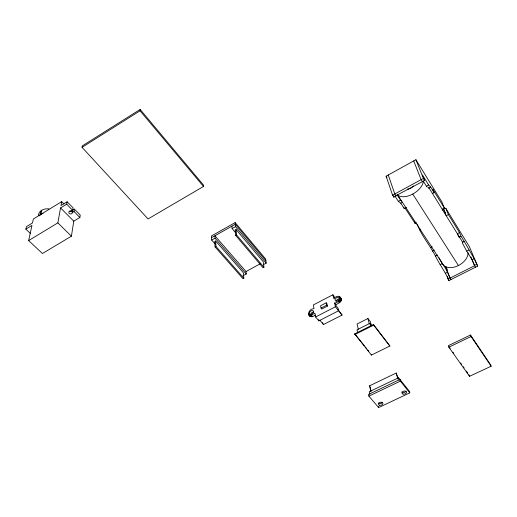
<?xml version="1.0" encoding="UTF-8"?>
<svg xmlns="http://www.w3.org/2000/svg" width="517" height="517" viewBox="0 0 517 517"><rect width="100%" height="100%" fill="white"/><g stroke="black" fill="none" stroke-linecap="round" stroke-linejoin="round"><path stroke-width="0.78" d="M203.491 186.456L140.055 110.806L140.146 109.442L82.274 145.917L82.041 147.332L148.049 218.943L203.491 186.456L203.427 185.015L140.146 109.442M319.868 320.204L323.487 324.54L342.054 315.06L335.397 306.775L334.641 303.052C342.422 301.973 341.498 291.885 333.652 298.406L332.883 294.78L313.347 304.927L314.019 308.578C305.702 309.541 307.789 320.837 315.396 315.06M308.765 314.814L310.627 315.267L314.879 313.25L315.596 316.966L318.86 320.876L338.603 310.756L338.073 308.216L336.069 305.715L335.83 304.532C338.021 304.048 343.721 300.487 340.522 297.921M30.303 233.341L25.85 229.134L31.957 225.399L28.648 240.567L42.433 253.504L71.411 236.204L73.763 221.166L79.883 217.476L80.238 215.072L74.37 209.127L70.7 211.169A1.764 1.383 10.3 0 0 68.806 212.313A1.764 1.383 10.3 0 0 70.409 213.928A1.764 1.383 10.3 0 0 72.302 212.784L73.078 207.815L67.126 201.779L60.98 205.54L61.685 201.636L63.959 203.931M72.283 212.545L73.996 211.505L74.37 209.127M28.648 240.567L57.859 222.879L60.547 207.937L66.719 204.17L67.126 201.779M40.992 210.917L40.029 214.91M39.189 215.789L40.921 214.368L41.774 210.277A10.062 7.8 11.5 0 1 49.05 208.907M25.85 229.134L26.406 226.692L32.493 222.969L33.359 219.001L61.685 201.636M41.774 210.277L40.048 211.692A10.062 7.8 11.5 0 0 38.4 215.44M82.041 147.332L140.055 110.806M263.528 264.588L266.184 263.147L265.66 259.043L235.157 222.601L211.485 235.985L211.699 240.069L215.408 244.308M211.576 237.652L235.306 224.249L265.874 260.717M211.699 240.069L215.059 238.175L214.923 235.765L246.014 271.541L246.254 273.984L242.977 275.768M235.752 232.883L232.107 228.566L235.519 226.64L235.157 222.601M215.667 240.993L214.788 241.491L215.091 246.945L242.971 278.663L243.837 278.191L243.32 272.672L215.667 240.993L215.977 246.454L243.837 278.191M236.075 229.509L235.183 230.013L235.655 235.422L263.063 267.754L263.941 267.276L263.263 261.802L236.075 229.509L236.553 234.918L263.941 267.276M215.091 246.945L215.977 246.454M235.655 235.422L236.553 234.918M388.254 174.985L394.794 193.965L396.106 195.962L393.883 197.171L392.565 195.174L386.096 176.174L415.914 159.727L441.744 201.72L444.355 208.034L442.203 209.172M246.014 271.541L260.497 263.651M392.565 195.174L423.391 178.417L415.914 159.727M395.919 195.672L424.657 180.465L422.46 174.979L428.632 184.97L430.68 187.051L434.138 192.654L432.49 193.539M394.962 196.13L398.374 201.32L400.565 200.137L401.735 201.087M423.1 180.86L426.402 186.178L428.632 184.97M398.374 201.32L400.74 203.194L402.362 202.321M428.47 188.24L430.68 187.051M400.74 203.194L404.32 208.655L406.478 207.498M405.212 208.338L415.151 223.499L416.56 222.756M442.229 210.109L445.757 208.241L469.3 246.519L477.663 266.106L448.898 280.589C445.389 271.942 439.553 264.523 435.463 256.083C429.918 245.181 421.433 235.752 417.264 224.171M419.332 229.878L420.735 229.141M445.757 208.241L448.394 214.581L446.249 215.705L443.638 209.366M430.848 247.443L432.225 246.725M448.394 214.581L459.497 232.598L457.383 233.69L458.605 236.605M326.208 302.826L320.579 305.741L321.031 308.087L321.781 309.004L327.429 306.09L326.951 303.744L326.208 302.826L326.679 305.166L327.429 306.09M321.031 308.087L326.679 305.166M432.212 251.133L434.299 250.054M458.909 237.335L461.028 236.237L459.497 232.598M315.596 316.966L335.397 306.775M435.463 256.083L437.537 255.017M462.754 242.046L464.163 241.323L474.154 258.655L477.663 266.106M440.09 264.736L442.171 263.676C446.365 268.323 447.961 274.301 450.979 279.542M462.411 243.08L466.722 251.139L468.841 250.06M445.602 273.125L447.67 272.078M466.722 251.139L472.053 259.721L474.154 258.655M371.264 325.309L370.314 321.58L367.936 318.524L357.06 324.01L358.3 329.251M447.793 278.915L449.874 277.862M472.053 259.721L474.477 265.454L476.596 264.387M371.852 325.846L369.901 323.345L356.988 329.833L357.596 332.425M354.714 333.866L373.474 324.463L389.876 346.022L371.439 355.076L354.714 333.866L364.246 345.673M354.875 334.564L373.649 325.154L373.474 324.463M470.496 335.022L448.329 345.686L448.853 347.185L469.539 376.305L491.15 366.217L490.562 364.718L470.496 335.022L471.065 336.515L491.15 366.217M448.853 347.185L471.065 336.515M370.967 391.867L369.552 385.831L396.242 373.016L397.857 378.017M400.009 379.627L398.517 377.753L369.241 391.75L369.849 394.387M399.945 379.452L368.511 394.458L368.892 396.119L378.625 407.558L409.787 392.881L409.328 391.227L399.945 379.452L400.391 381.107L409.787 392.881M368.892 396.119L400.391 381.107M57.859 222.879L71.411 236.204M426.402 186.178L427.436 187.206M60.547 207.937L73.763 221.166M66.719 204.17L72.684 210.393A1.758 1.383 10.4 0 1 71.475 211.518A1.758 1.383 10.4 0 1 69.614 210.968M70.777 210.807L71.915 211.951M73.996 211.505L79.883 217.476M215.059 238.175L246.254 273.984M369.552 385.831L369.965 386.322M235.519 226.64L266.184 263.147M309.89 315.305L311.105 316.753M308.358 313.703L309.98 316.262M309.256 315.15L310.471 316.598M308.462 314.323L309.677 315.764M311.428 315.034L312.636 316.482M310.627 315.267L311.841 316.714M322.33 322.653L323.487 324.54M365.248 346.92L366.753 348.781M367.755 350.028L368.757 351.269M334.641 303.052L335.83 304.532M338.15 301.237L339.333 302.723M332.883 294.78L334.06 296.26L334.525 298.432M339.533 300.002L340.709 301.489M338.9 300.674L340.083 302.161M339.876 296.745L341.394 298.71M339.352 296.435L340.134 297.424M340.36 297.831L341.537 299.324M340.289 298.529L341.466 300.022M340.005 299.272L341.181 300.758M373.649 325.154L389.876 346.022M449.247 346.972L450.158 348.258M452.898 352.122L453.816 353.408M460.602 362.966L461.481 364.207M463.238 366.689L464.117 367.923M466.334 371.044L467.665 372.925M386.096 176.174L386.974 177.518M397.159 194.941L400.565 200.137M412.753 194.069L458.424 265.544A14.256 9.267 -30.9 0 0 468.131 252.742M474.477 265.454L475.543 267.173M422.202 181.402L421.116 179.651L413.716 160.936M444.2 210.723L445.46 212.765M423.391 178.417L424.657 180.465M428.561 187.199L462.948 242.738M444.355 208.034L432.684 189.093L434.138 192.654M461.028 236.237L464.163 241.323M438.965 257.679L442.171 263.676M470.929 256.955L474.625 265.693L450.029 278.094L445.544 266.339M446.223 267.089L447.341 270.016M447.237 276.194L448.898 280.589M414.64 222.077L415.151 223.499M468.997 374.799L469.539 376.305M403.816 207.214L404.32 208.655M393.405 195.775L393.883 197.171M398.517 377.753L399.227 380.37M396.242 373.016L397.864 379.013M369.901 323.345L370.553 325.923M367.936 318.524L369.254 323.745M371.264 354.378L371.439 355.076M378.36 406.446L378.625 407.558M370.14 387.078L371.025 390.846M342.054 315.06L337.859 309.373L337.995 310.013M318.608 319.609L318.86 320.876M231.907 226.168L232.107 228.566M458.463 265.525A14.256 9.267 -30.9 0 1 443.599 265.247L397.483 194.786A15.316 8.789 -32.6 0 0 412.359 194.282A15.316 8.789 -32.6 0 0 423.391 181.357M413.341 185.849A4.899 2.811 -32.6 0 1 407.267 189.144M310.543 314.646A2.423 1.519 -39.9 0 1 313.787 312.003M336.289 301.14A2.443 1.545 -38.3 0 1 339.275 298.677M405.994 391.156A2.301 1.525 -13.6 0 1 403.997 392.468A2.301 1.525 -13.6 0 1 401.812 391.905M382.393 402.297A2.281 1.506 -12.3 0 1 380.447 403.59A2.281 1.506 -12.3 0 1 378.257 403.04M40.921 214.368A10.12 7.826 11.3 0 1 43.111 213.385M339.359 298.135L339.23 297.74A2.449 1.545 -38.3 0 0 336.729 297.611A2.449 1.545 -38.3 0 0 335.087 300.125L335.216 300.526A2.449 1.545 -38.3 0 0 337.724 300.655A2.449 1.545 -38.3 0 0 339.359 298.135M313.515 311.738L313.476 311.299A2.423 1.512 -39.9 0 0 311.279 310.788A2.423 1.512 -39.9 0 0 309.328 313.205L309.366 313.645A2.423 1.512 -39.9 0 0 311.564 314.162A2.423 1.512 -39.9 0 0 313.515 311.738M403.034 394.057A2.307 1.525 -13.6 0 0 406.562 392.397A2.307 1.525 -13.6 0 0 403.286 391.337A2.307 1.525 -13.6 0 0 403.034 394.057M379.439 405.186A2.281 1.506 -12.3 0 0 382.903 403.551A2.281 1.506 -12.3 0 0 379.62 402.523A2.281 1.506 -12.3 0 0 379.439 405.186"/></g></svg>
